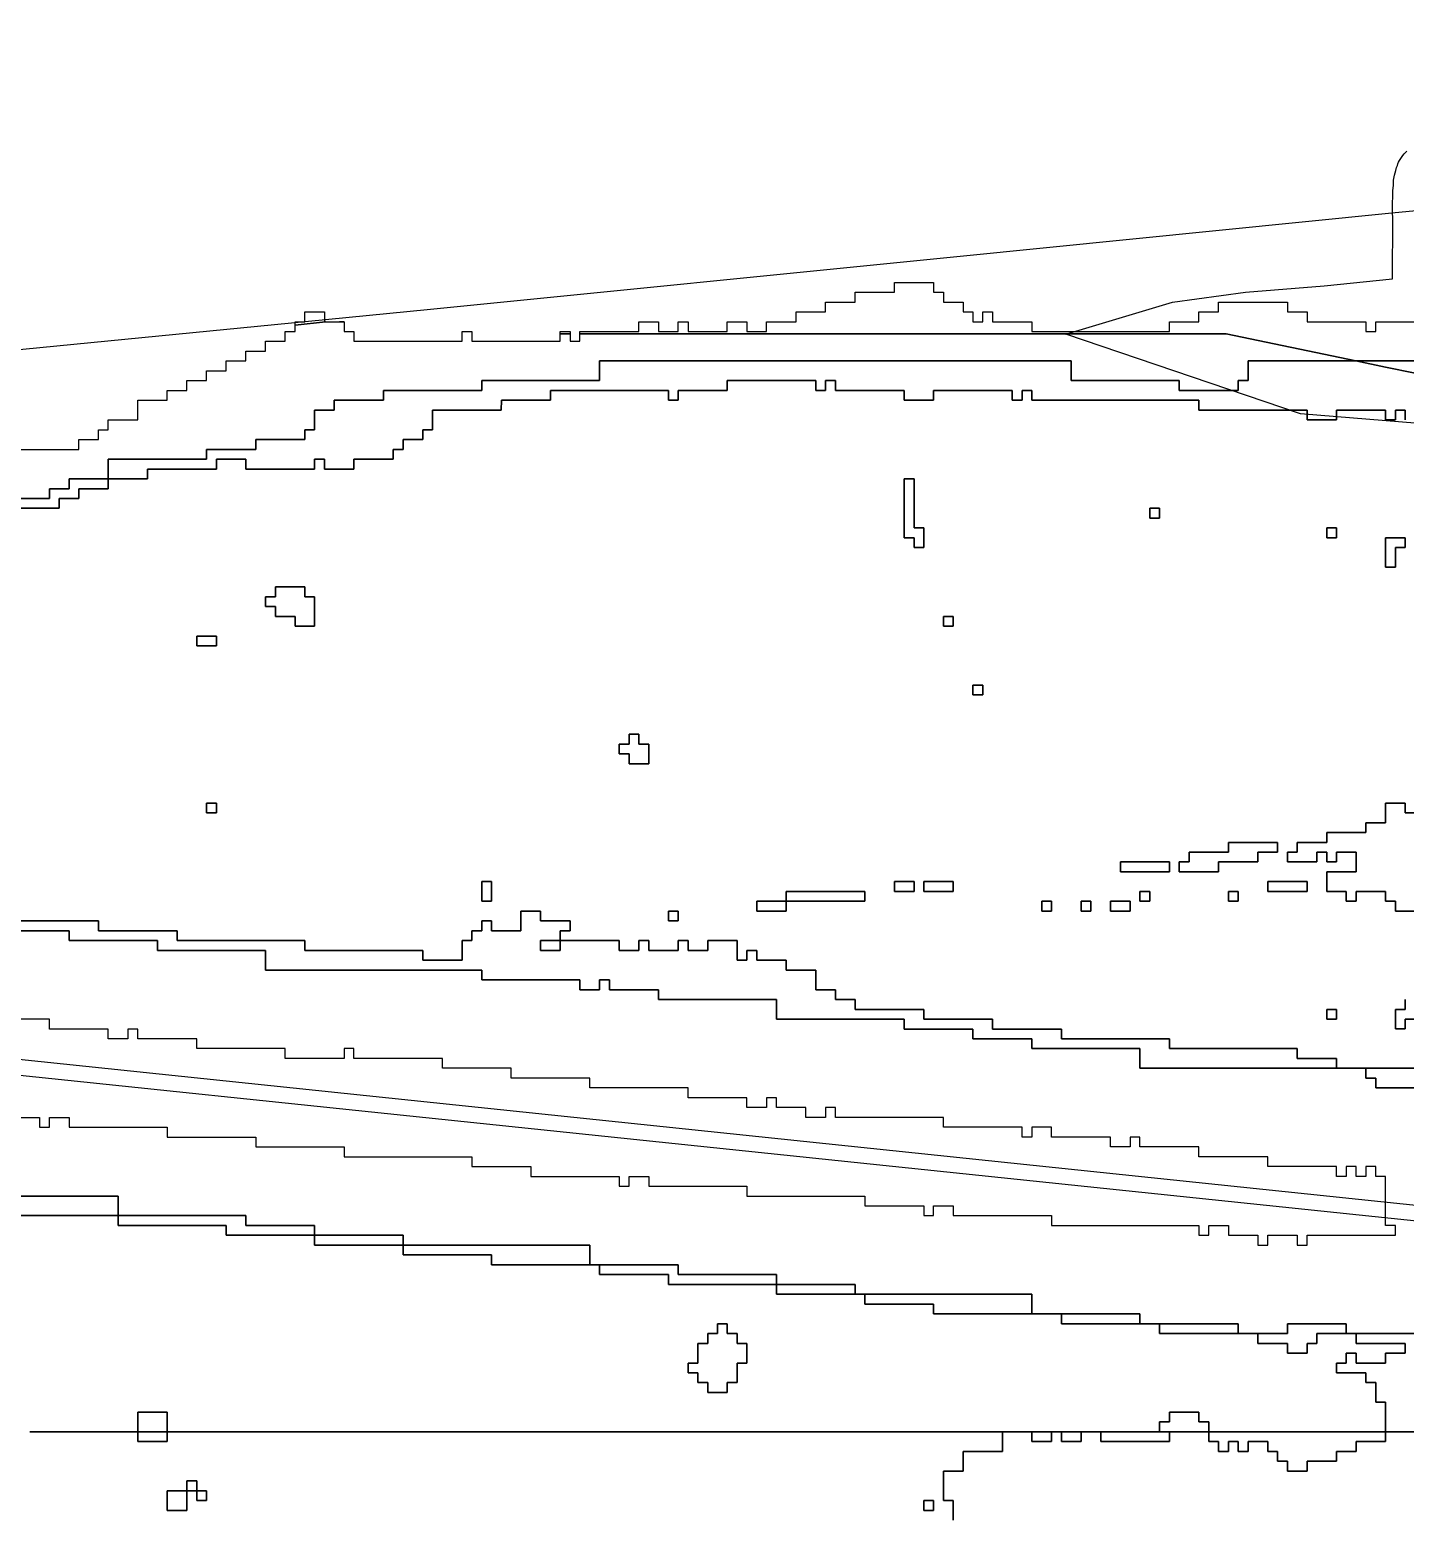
# Model space of a CAD drawing. Header units: metres. Extents: x 553506 to 563855, y 142925 to 150243.
# Drawn here: x 555692 to 555972, y 145983 to 146285.4 of the extents above; entities that cross this region are included whole.
import ezdxf

# ---------------------------------------------------------------- set-up
doc = ezdxf.new("R2010")
doc.units = ezdxf.units.M
for name, color, linetype in [('C-ANCIENT_WOODLAND', 94, 'Continuous'), ('C-FLOOD_ZONE_3', 150, 'Continuous'), ('C-POWER_LINES', 6, 'Continuous'), ('C-RAILWAYS', 250, 'Continuous')]:
    doc.layers.add(name, color=color, linetype=linetype)

msp = doc.modelspace()

# ---------------------------------------------------------------- linework, layer by layer
at = {"layer": 'C-ANCIENT_WOODLAND'}
msp.add_lwpolyline([(555981.39, 146204.74), (555950.6786, 146207.2686), (555902.89, 146223.44), (555924.6, 146230), (555924.6, 146230), (555939.5, 146232), (555955.5, 146233.3), (555969.4, 146234.7), (555969.5, 146247.1), (555969.4, 146248.2), (555969.4, 146250.3), (555969.5, 146251.3), (555969.5, 146252.7), (555969.6, 146253.7), (555969.6, 146254.8), (555969.8, 146255.8), (555970.1, 146256.8), (555970.2, 146257.4), (555970.4, 146257.8), (555970.5, 146258.1), (555970.6, 146258.5), (555970.8, 146258.8), (555971.1, 146259.2), (555971.5, 146259.8), (555971.8, 146260.2), (555972.3, 146260.7)], dxfattribs=at)
at = {"layer": 'C-FLOOD_ZONE_3'}
for points in [[(555974, 146218), (555968, 146218), (555961.9573, 146218), (555935.5099, 146223.5256), (555804, 146223.5257), (555804, 146224), (555812, 146224), (555816, 146224), (555816, 146226), (555820, 146226), (555820, 146224), (555824, 146224), (555824, 146226), (555826, 146226), (555826, 146224), (555834, 146224), (555834, 146226), (555838, 146226), (555838, 146224), (555842, 146224), (555842, 146226), (555842, 146226), (555848, 146226), (555848, 146228), (555854, 146228), (555854, 146230), (555860, 146230), (555860, 146232), (555868, 146232), (555868, 146234), (555876, 146234), (555876, 146232), (555878, 146232), (555878, 146230), (555882, 146230), (555882, 146228), (555884, 146228), (555884, 146226), (555886, 146226), (555886, 146228), (555888, 146228), (555888, 146226), (555896, 146226), (555896, 146224), (555914, 146224), (555918, 146224), (555924, 146224), (555924, 146226), (555928, 146226), (555930, 146226), (555930, 146228), (555934, 146228), (555934, 146230), (555948, 146230), (555948, 146228), (555952, 146228), (555952, 146226), (555960, 146226), (555964, 146226), (555964, 146224), (555966, 146224), (555966, 146226), (555976, 146226)], [(555690, 146200), (555694, 146200), (555696, 146200), (555702, 146200), (555702, 146202), (555704, 146202), (555706, 146202), (555706, 146204), (555708, 146204), (555708, 146206), (555714, 146206), (555714, 146210), (555716, 146210), (555720, 146210), (555720, 146212), (555724, 146212), (555724, 146214), (555728, 146214), (555728, 146216), (555732, 146216), (555732, 146218), (555736, 146218), (555736, 146220), (555740, 146220), (555740, 146222), (555744, 146222), (555744, 146224), (555746, 146224), (555746, 146225.3013), (555752.23, 146226), (555755.0744, 146226), (555756, 146225.9374), (555756, 146224), (555758, 146224), (555758, 146222), (555770, 146222), (555772, 146222), (555780, 146222), (555780, 146224), (555782, 146224), (555782, 146222), (555800, 146222), (555800, 146223.5257), (555802, 146223.5257), (555802, 146222), (555804, 146222), (555804, 146223.5257), (555935.5099, 146223.5256), (555961.9573, 146218), (555940, 146218), (555940, 146214), (555938, 146214), (555938, 146212), (555936, 146212), (555926, 146212), (555926, 146214), (555916, 146214), (555904, 146214), (555904, 146218), (555900, 146218), (555898, 146218), (555896, 146218), (555884, 146218), (555864, 146218), (555826, 146218), (555808, 146218), (555808, 146214), (555806, 146214), (555796, 146214), (555784, 146214), (555784, 146212), (555774, 146212), (555764, 146212), (555764, 146210), (555754, 146210), (555754, 146208), (555750, 146208), (555750, 146204), (555748, 146204), (555748, 146202), (555738, 146202), (555738, 146200), (555728, 146200), (555728, 146198), (555710, 146198), (555708, 146198), (555707.9994, 146194.0006), (555704, 146194), (555700, 146194), (555700, 146192), (555698, 146192), (555696, 146192), (555696, 146190), (555690, 146190)], [(555972.001, 146206.001), (555972.0006, 146208.0006), (555969.9994, 146208.0006), (555969.999, 146206.001), (555968.001, 146206.001), (555968.0006, 146208.0006), (555957.9994, 146208.0006), (555957.999, 146206.001), (555954, 146206.001), (555952.001, 146206.001), (555952.0006, 146208.0006), (555930.001, 146208.001), (555930.0006, 146210.0006), (555896.001, 146210.001), (555896.0006, 146212.0006), (555893.9994, 146212.0006), (555893.999, 146210.001), (555892.001, 146210.001), (555892.0006, 146212.0006), (555882, 146212.001), (555878, 146212.001), (555875.9994, 146212.0006), (555875.999, 146210.001), (555874, 146210.001), (555870.001, 146210.001), (555870.0006, 146212.0006), (555856.001, 146212.001), (555856.0006, 146214.0006), (555853.9994, 146214.0006), (555853.999, 146212.001), (555852.001, 146212.001), (555852.0006, 146214.0006), (555846, 146214.001), (555833.9994, 146214.0006), (555833.999, 146212.001), (555823.9994, 146212.0006), (555823.999, 146210.001), (555822.001, 146210.001), (555822.0006, 146212.0006), (555808, 146212.001), (555806, 146212.001), (555800, 146212.001), (555797.9994, 146212.0006), (555797.999, 146210.001), (555790, 146210.001), (555787.9994, 146210.0006), (555787.999, 146208.001), (555773.9994, 146208.0006), (555773.999, 146204.001), (555771.9994, 146204.0006), (555771.999, 146202.001), (555770, 146202.001), (555767.9994, 146202.0006), (555767.999, 146200.001), (555765.9994, 146200.0006), (555765.999, 146198.001), (555760, 146198.001), (555757.9994, 146198.0006), (555757.999, 146196.001), (555752.001, 146196.001), (555752.0006, 146198.0006), (555749.9994, 146198.0006), (555749.999, 146196.001), (555736.001, 146196.001), (555736.0006, 146198.0006), (555734, 146198.001), (555729.9994, 146198.0006), (555729.999, 146196.001), (555728, 146196.001), (555726, 146196.001), (555718, 146196.001), (555715.9994, 146196.0006), (555715.999, 146194.001), (555710, 146194.001), (555707.9995, 146194.0005), (555708, 146198), (555710, 146198), (555728, 146198), (555728, 146200), (555738, 146200), (555738, 146202), (555748, 146202), (555748, 146204), (555750, 146204), (555750, 146208), (555750, 146208), (555754, 146208), (555754, 146210), (555764, 146210), (555764, 146212), (555774, 146212), (555784, 146212), (555784, 146214), (555796, 146214), (555806, 146214), (555808, 146214), (555808, 146218), (555826, 146218), (555864, 146218), (555884, 146218), (555896, 146218), (555898, 146218), (555900, 146218), (555904, 146218), (555904, 146214), (555916, 146214), (555926, 146214), (555926, 146212), (555936, 146212), (555938, 146212), (555938, 146214), (555940, 146214), (555940, 146218), (555961.9573, 146218), (555968, 146216.7375), (555974, 146215.4839)], [(555690, 146188.001), (555696, 146188.001), (555697.999, 146188.001), (555697.9994, 146190.0006), (555700, 146190.001), (555701.999, 146190.001), (555701.9994, 146192.0006), (555704, 146192.001), (555706, 146192.001), (555707.999, 146192.001), (555707.9997, 146194.0003), (555710, 146194.001), (555715.999, 146194.001), (555715.9994, 146196.0006), (555718, 146196.001), (555726, 146196.001), (555728, 146196.001), (555729.999, 146196.001), (555729.9994, 146198.0006), (555734, 146198.001), (555736.0006, 146198.0006), (555736.001, 146196.001), (555749.999, 146196.001), (555749.9994, 146198.0006), (555752.0006, 146198.0006), (555752.001, 146196.001), (555757.999, 146196.001), (555757.9994, 146198.0006), (555760, 146198.001), (555765.999, 146198.001), (555765.9994, 146200.0006), (555767.999, 146200.001), (555767.9994, 146202.0006), (555770, 146202.001), (555771.999, 146202.001), (555771.9994, 146204.0006), (555773.999, 146204.001), (555773.9994, 146208.0006), (555787.999, 146208.001), (555787.9994, 146210.0006), (555790, 146210.001), (555797.999, 146210.001), (555797.9994, 146212.0006), (555800, 146212.001), (555806, 146212.001), (555808, 146212.001), (555822.0006, 146212.0006), (555822.001, 146210.001), (555823.999, 146210.001), (555823.9994, 146212.0006), (555833.999, 146212.001), (555833.9994, 146214.0006), (555846, 146214.001), (555852.0006, 146214.0006), (555852.001, 146212.001), (555853.999, 146212.001), (555853.9994, 146214.0006), (555856.0006, 146214.0006), (555856.001, 146212.001), (555870.0006, 146212.0006), (555870.001, 146210.001), (555874, 146210.001), (555875.999, 146210.001), (555875.9994, 146212.0006), (555878, 146212.001), (555882, 146212.001), (555892.0006, 146212.0006), (555892.001, 146210.001), (555893.999, 146210.001), (555893.9994, 146212.0006), (555896.0006, 146212.0006), (555896.001, 146210.001), (555930.0006, 146210.0006), (555930.001, 146208.001), (555952.0006, 146208.0006), (555952.001, 146206.001), (555954, 146206.001), (555957.999, 146206.001), (555957.9994, 146208.0006), (555968.0006, 146208.0006), (555968.001, 146206.001), (555969.999, 146206.001), (555969.9994, 146208.0006), (555972.0006, 146208.0006), (555972.001, 146206.001)], [(555976.0006, 146125.9994), (555971.9994, 146125.9994), (555971.999, 146127.999), (555968.001, 146127.999), (555968.001, 146126), (555968.0006, 146123.9994), (555966, 146123.999), (555964.001, 146123.999), (555964.0006, 146121.9994), (555956.001, 146121.999), (555956.0006, 146119.9994), (555950.001, 146119.999), (555950.0006, 146117.9994), (555948.001, 146117.999), (555948.001, 146116.001), (555953.999, 146116.001), (555953.9994, 146118.0006), (555956.0006, 146118.0006), (555956.001, 146116.001), (555957.999, 146116.001), (555957.9994, 146118.0006), (555962.0006, 146118.0006), (555962.001, 146116), (555962.0006, 146113.9994), (555960, 146113.999), (555956.001, 146113.999), (555956.001, 146112), (555956.001, 146110.001), (555958, 146110.001), (555960.0006, 146110.0006), (555960.001, 146108.001), (555961.999, 146108.001), (555961.9994, 146110.0006), (555964, 146110.001), (555968.0006, 146110.0006), (555968.001, 146108.001), (555970.0006, 146108.0006), (555970.001, 146106.001), (555972, 146106.001), (555974, 146106.001)], [(555974, 146106.001), (555972, 146106.001), (555970.001, 146106.001), (555970.0006, 146108.0006), (555968.001, 146108.001), (555968.0006, 146110.0006), (555964, 146110.001), (555961.9994, 146110.0006), (555961.999, 146108.001), (555960.001, 146108.001), (555960.0006, 146110.0006), (555958, 146110.001), (555956.001, 146110.001), (555956.001, 146112), (555956.001, 146113.999), (555960, 146113.999), (555962.0006, 146113.9994), (555962.001, 146116), (555962.0006, 146118.0006), (555957.9994, 146118.0006), (555957.999, 146116.001), (555956.001, 146116.001), (555956.0006, 146118.0006), (555953.9994, 146118.0006), (555953.999, 146116.001), (555948.001, 146116.001), (555948.001, 146117.999), (555950.0006, 146117.9994), (555950.001, 146119.999), (555956.0006, 146119.9994), (555956.001, 146121.999), (555964.0006, 146121.9994), (555964.001, 146123.999), (555966, 146123.999), (555968.0006, 146123.9994), (555968.001, 146126), (555968.001, 146127.999), (555971.999, 146127.999), (555971.9994, 146125.9994), (555976.0006, 146125.9994)], [(555973.999, 146073.999), (555966, 146073.999), (555964, 146073.9995), (555957.999, 146074), (555957.999, 146075.999), (555949.9994, 146075.9994), (555949.999, 146077.999), (555928, 146077.999), (555923.9994, 146077.9994), (555923.999, 146079.999), (555906, 146079.999), (555904, 146079.999), (555901.9994, 146079.9994), (555901.999, 146081.999), (555890, 146081.999), (555887.9994, 146081.9994), (555887.999, 146083.999), (555876, 146083.999), (555873.9994, 146083.9994), (555873.999, 146085.999), (555862, 146085.999), (555859.9994, 146085.9994), (555859.999, 146087.999), (555855.9994, 146087.9994), (555855.999, 146089.999), (555851.9994, 146089.9994), (555851.999, 146092), (555851.999, 146093.999), (555848, 146093.999), (555845.9994, 146093.9994), (555845.999, 146095.999), (555839.9994, 146095.9994), (555839.999, 146097.999), (555838.001, 146097.999), (555838.0006, 146095.9994), (555835.9994, 146095.9994), (555835.999, 146098), (555835.999, 146099.999), (555830.001, 146099.999), (555830.0006, 146097.9994), (555825.9994, 146097.9994), (555825.999, 146099.999), (555824.001, 146099.999), (555824.0006, 146097.9994), (555817.9994, 146097.9994), (555817.999, 146099.999), (555816.001, 146099.999), (555816.0006, 146097.9994), (555811.9994, 146097.9994), (555811.999, 146099.999), (555800, 146100), (555799.9994, 146102.0006), (555801.999, 146102.001), (555801.999, 146103.999), (555798, 146103.999), (555795.9994, 146103.9994), (555795.999, 146105.999), (555792.001, 146105.999), (555792.0006, 146101.9994), (555785.9994, 146101.9994), (555785.999, 146103.999), (555784.001, 146103.999), (555784.0006, 146101.9994), (555782.001, 146101.999), (555782.0006, 146099.9994), (555780.001, 146099.999), (555780.0006, 146095.9994), (555778, 146095.999), (555776, 146095.999), (555771.9994, 146095.9994), (555771.999, 146097.999), (555754, 146097.999), (555752, 146097.999), (555747.9994, 146097.9994), (555747.999, 146099.999), (555726, 146099.999), (555724, 146099.999), (555721.9994, 146099.9994), (555721.999, 146101.999), (555708, 146101.999), (555705.9994, 146101.9994), (555705.999, 146103.999), (555686, 146103.999)], [(555686, 146103.999), (555705.999, 146103.999), (555705.9994, 146101.9994), (555708, 146101.999), (555721.999, 146101.999), (555721.9994, 146099.9994), (555724, 146099.999), (555726, 146099.999), (555747.999, 146099.999), (555747.9994, 146097.9994), (555752, 146097.999), (555754, 146097.999), (555771.999, 146097.999), (555771.9994, 146095.9994), (555776, 146095.999), (555778, 146095.999), (555780.0006, 146095.9994), (555780.001, 146099.999), (555782.0006, 146099.9994), (555782.001, 146101.999), (555784.0006, 146101.9994), (555784.001, 146103.999), (555785.999, 146103.999), (555785.9994, 146101.9994), (555792.0006, 146101.9994), (555792.001, 146105.999), (555795.999, 146105.999), (555795.9994, 146103.9994), (555798, 146103.999), (555801.999, 146103.999), (555801.999, 146102.001), (555799.9994, 146102.0006), (555800, 146100), (555811.999, 146099.999), (555811.9994, 146097.9994), (555816.0006, 146097.9994), (555816.001, 146099.999), (555817.999, 146099.999), (555817.9994, 146097.9994), (555824.0006, 146097.9994), (555824.001, 146099.999), (555825.999, 146099.999), (555825.9994, 146097.9994), (555830.0006, 146097.9994), (555830.001, 146099.999), (555835.999, 146099.999), (555835.999, 146098), (555835.9994, 146095.9994), (555838.0006, 146095.9994), (555838.001, 146097.999), (555839.999, 146097.999), (555839.9994, 146095.9994), (555845.999, 146095.999), (555845.9994, 146093.9994), (555848, 146093.999), (555851.999, 146093.999), (555851.999, 146092), (555851.9994, 146089.9994), (555855.999, 146089.999), (555855.9994, 146087.9994), (555859.999, 146087.999), (555859.9994, 146085.9994), (555862, 146085.999), (555873.999, 146085.999), (555873.9994, 146083.9994), (555876, 146083.999), (555887.999, 146083.999), (555887.9994, 146081.9994), (555890, 146081.999), (555901.999, 146081.999), (555901.9994, 146079.9994), (555904, 146079.999), (555906, 146079.999), (555923.999, 146079.999), (555923.9994, 146077.9994), (555928, 146077.999), (555949.999, 146077.999), (555949.9994, 146075.9994), (555957.999, 146075.999), (555957.999, 146074), (555928, 146074), (555918, 146074), (555918, 146078), (555906, 146078), (555896, 146078), (555896, 146080), (555890, 146080), (555884, 146080), (555884, 146082), (555876, 146082), (555870, 146082), (555870, 146084), (555848, 146084), (555844, 146084), (555844, 146088), (555830, 146088), (555820, 146088), (555820, 146090), (555814, 146090), (555810, 146090), (555810, 146092), (555808, 146092), (555808, 146090), (555804, 146090), (555804, 146092), (555790, 146092), (555784, 146092), (555784, 146094), (555754, 146094), (555740, 146094), (555740, 146098), (555726, 146098), (555718, 146098), (555718, 146100), (555708, 146100), (555700, 146100), (555700, 146102), (555686, 146102)], [(555686, 146102), (555700, 146102), (555700, 146100), (555708, 146100), (555718, 146100), (555718, 146098), (555726, 146098), (555740, 146098), (555740, 146094), (555754, 146094), (555784, 146094), (555784, 146092), (555790, 146092), (555804, 146092), (555804, 146090), (555808, 146090), (555808, 146092), (555810, 146092), (555810, 146090), (555814, 146090), (555820, 146090), (555820, 146088), (555830, 146088), (555844, 146088), (555844, 146084), (555848, 146084), (555870, 146084), (555870, 146082), (555876, 146082), (555884, 146082), (555884, 146080), (555890, 146080), (555896, 146080), (555896, 146078), (555906, 146078), (555918, 146078), (555918, 146074), (555928, 146074), (555957.9994, 146073.9994), (555964, 146073.999), (555964, 146072), (555966, 146072), (555966, 146070), (555974, 146070)], [(555972.001, 146087.999), (555972.0006, 146085.9994), (555970.001, 146085.999), (555970.001, 146082.001), (555971.999, 146082.001), (555971.9994, 146084.0006), (555976.0006, 146084.0006)], [(555976.0006, 146084.0006), (555971.9994, 146084.0006), (555971.999, 146082.001), (555970.001, 146082.001), (555970.001, 146085.999), (555972.0006, 146085.9994), (555972.001, 146087.999)], [(555688, 146064), (555694, 146064), (555694, 146062), (555696, 146062), (555696, 146064), (555700, 146064), (555700, 146062), (555706, 146062), (555710, 146062), (555714, 146062), (555716, 146062), (555718, 146062), (555720, 146062), (555720, 146060), (555732, 146060), (555738, 146060), (555738, 146058), (555750, 146058), (555756, 146058), (555756, 146056), (555776, 146056), (555782, 146056), (555782, 146054), (555788, 146054), (555792, 146054), (555794, 146054), (555794, 146052), (555812, 146052), (555812, 146050), (555814, 146050), (555814, 146052), (555818, 146052), (555818, 146050), (555838, 146050), (555838, 146048), (555856, 146048), (555860, 146048), (555862, 146048), (555862, 146046), (555874, 146046), (555874, 146044), (555876, 146044), (555876, 146046), (555880, 146046), (555880, 146044), (555900, 146044), (555900, 146042), (555918, 146042), (555920, 146042), (555924, 146042), (555928, 146042), (555930, 146042), (555930, 146040), (555932, 146040), (555932, 146042), (555936, 146042), (555936, 146040), (555942, 146040), (555942, 146038), (555944, 146038), (555944, 146040), (555946, 146040), (555950, 146040), (555950, 146038), (555952, 146038), (555952, 146040), (555958, 146040), (555962, 146040), (555966, 146040), (555970, 146040), (555970, 146042), (555968, 146042), (555968, 146052), (555966, 146052), (555966, 146054), (555964, 146054), (555964, 146052), (555962, 146052), (555962, 146054), (555960, 146054), (555960, 146052), (555958, 146052), (555958, 146054), (555956, 146054), (555944, 146054), (555944, 146056), (555936, 146056), (555932, 146056), (555930, 146056), (555930, 146058), (555918, 146058), (555918, 146060), (555916, 146060), (555916, 146058), (555912, 146058), (555912, 146060), (555900, 146060), (555900, 146062), (555896, 146062), (555896, 146060), (555894, 146060), (555894, 146062), (555888, 146062), (555884, 146062), (555882, 146062), (555878, 146062), (555878, 146064), (555862, 146064), (555856, 146064), (555856, 146066), (555854, 146066), (555854, 146064), (555850, 146064), (555850, 146066), (555848, 146066), (555844, 146066), (555844, 146068), (555842, 146068), (555842, 146066), (555838, 146066), (555838, 146068), (555832, 146068), (555830, 146068), (555826, 146068), (555826, 146070), (555812, 146070), (555806, 146070), (555806, 146072), (555794, 146072), (555790, 146072), (555790, 146074), (555776, 146074), (555776, 146076), (555758, 146076), (555758, 146078), (555756, 146078), (555756, 146076), (555754, 146076), (555750, 146076), (555744, 146076), (555744, 146078), (555736, 146078), (555734, 146078), (555732, 146078), (555726, 146078), (555726, 146080), (555720, 146080), (555714, 146080), (555714, 146082), (555712, 146082), (555712, 146080), (555708, 146080), (555708, 146082), (555702, 146082), (555696, 146082), (555696, 146084), (555682, 146084)], [(555974, 146070), (555966, 146070), (555966, 146072), (555964, 146072), (555964, 146073.999), (555966, 146073.999), (555973.999, 146073.999)], [(555674, 146048), (555706, 146048), (555710, 146048), (555710.0005, 146044.0005), (555706, 146044.001), (555696, 146044.001), (555690.001, 146044.001)], [(555974, 146020), (555968, 146020), (555962.0006, 146020.0006), (555960, 146020.001), (555960, 146022), (555948, 146022), (555948, 146020), (555942.0006, 146020.0006), (555938, 146020.001), (555938, 146022), (555930, 146022), (555922.0006, 146022.0006), (555918, 146022.001), (555918, 146024), (555910, 146024), (555902.0006, 146024.0006), (555896, 146024.001), (555896, 146028), (555888, 146028), (555862.0006, 146028.0006), (555860, 146028.001), (555860, 146030), (555858, 146030), (555844.0006, 146030.0006), (555844, 146032), (555838, 146032), (555824, 146032), (555824, 146034), (555818, 146034), (555808.0006, 146034.0006), (555806, 146034.001), (555806, 146038), (555798, 146038), (555768.0006, 146038.0006), (555768, 146040), (555764, 146040), (555750.0006, 146040.0006), (555750, 146042), (555748, 146042), (555736, 146042), (555736, 146044), (555728, 146044), (555710.0006, 146044.0006), (555710, 146048), (555706, 146048), (555674, 146048)], [(555690.001, 146044.001), (555696, 146044.001), (555706, 146044.001), (555710.0003, 146044.0003), (555710.001, 146042.001), (555712, 146042.001), (555728, 146042.001), (555732.0006, 146042.0006), (555732.001, 146040.001), (555738, 146040.001), (555748, 146040.001), (555750.0003, 146040.0003), (555750.001, 146038.001), (555756, 146038.001), (555764, 146038.001), (555768.0003, 146038.0003), (555768.001, 146036.001), (555770, 146036.001), (555786.0006, 146036.0006), (555786.001, 146034.001), (555798, 146034.001), (555806, 146034.0005), (555808.001, 146034), (555808.001, 146032.001), (555810, 146032.001), (555818, 146032.001), (555822.0006, 146032.0006), (555822.001, 146030.001), (555838, 146030.001), (555844.0003, 146030.0003), (555844.001, 146028.001), (555858, 146028.001), (555860, 146028.0005), (555862.001, 146028), (555862.001, 146026.001), (555876.0006, 146026.0006), (555876.001, 146024.001), (555888, 146024.001), (555896, 146024.0005), (555902.001, 146024), (555902.001, 146022.001), (555910, 146022.001), (555918, 146022.0005), (555922.001, 146022), (555922.001, 146020.001), (555930, 146020.001), (555938, 146020.0005), (555942.001, 146020), (555942.001, 146018.001), (555948.0006, 146018.0006), (555948.001, 146016.001), (555951.999, 146016.001), (555951.9994, 146018.0006), (555953.999, 146018.001), (555953.9994, 146020.0006), (555960, 146020.0005), (555962.001, 146020), (555962.001, 146018.001), (555968, 146018.001), (555972.0006, 146018.0006), (555972.0006, 146015.9994), (555968.001, 146015.999), (555968.0006, 146013.9994), (555961.9994, 146013.9994), (555961.999, 146015.999), (555960.001, 146015.999), (555960.0006, 146013.9994), (555958.001, 146013.999), (555958.001, 146012.001), (555964.0006, 146012.0006), (555964.001, 146010.001), (555966.0006, 146010.0006), (555966.001, 146006.001), (555968.0006, 146006.0006), (555968.001, 146000), (555931.999, 146000), (555931.999, 146001.999), (555929.9994, 146001.9994), (555929.999, 146003.999), (555924.001, 146003.999), (555924.0006, 146001.9994), (555922.001, 146001.999), (555922.001, 146000.0008), (555840.001, 146000), (555837.999, 146000), (555804, 146000), (555800.001, 146000), (555797.999, 146000), (555722, 146000), (555719.999, 146000), (555719.999, 146003.999), (555714.001, 146003.999), (555714.001, 146000), (555698.001, 146000), (555696, 146000), (555694.001, 146000), (555691.999, 146000)], [(556000, 146000), (555968.001, 146000), (555968.0006, 146006.0006), (555966.001, 146006.001), (555966.0006, 146010.0006), (555964.001, 146010.001), (555964.0006, 146012.0006), (555958.001, 146012.001), (555958.001, 146013.999), (555960.0006, 146013.9994), (555960.001, 146015.999), (555961.999, 146015.999), (555961.9994, 146013.9994), (555968.0006, 146013.9994), (555968.001, 146015.999), (555972.0006, 146015.9994), (555972.0006, 146018.0006), (555968, 146018.001), (555962.001, 146018.001), (555962.001, 146020), (555968, 146020), (555974, 146020)], [(555691.999, 146000), (555694.001, 146000), (555696, 146000), (555698.001, 146000), (555714.001, 146000), (555714.001, 145998.001), (555719.999, 145998.001), (555719.999, 146000), (555722, 146000), (555797.999, 146000), (555800.001, 146000), (555804, 146000), (555837.999, 146000), (555840.001, 146000), (555890.001, 145999.9995), (555890.0006, 145995.9994), (555882.001, 145995.999), (555882.0006, 145991.9994), (555878.001, 145991.999), (555878.001, 145986.001), (555880.0006, 145986.0006), (555880.0006, 145981.9994)], [(555880.0006, 145981.9994), (555880.0006, 145986.0006), (555878.001, 145986.001), (555878.001, 145991.999), (555882.0006, 145991.9994), (555882.001, 145995.999), (555890.0006, 145995.9994), (555890.001, 145999.999), (555895.999, 145999.999), (555895.9994, 145997.9994), (555900.0006, 145997.9994), (555900.001, 145999.999), (555901.999, 145999.999), (555901.9994, 145997.9994), (555906.0006, 145997.9994), (555906.001, 145999.999), (555909.999, 145999.999), (555909.9994, 145997.9994), (555924.0006, 145997.9994), (555924.001, 146000), (555931.999, 146000), (555931.9994, 145997.9994), (555933.999, 145997.999), (555933.9994, 145995.9994), (555936.0006, 145995.9994), (555936.001, 145997.999), (555937.999, 145997.999), (555937.9994, 145995.9994), (555940.0006, 145995.9994), (555940.001, 145997.999), (555943.999, 145997.999), (555943.9994, 145995.9994), (555945.999, 145995.999), (555945.9994, 145993.9994), (555947.999, 145993.999), (555947.9994, 145991.9994), (555952.0006, 145991.9994), (555952.001, 145993.999), (555956, 145993.999), (555958.0006, 145993.9994), (555958.001, 145995.999), (555962.0006, 145995.9994), (555962.001, 145997.999), (555966, 145997.999), (555968.0006, 145997.9994), (555968.001, 146000), (556000, 146000)]]:
    msp.add_lwpolyline(points, dxfattribs=at)
for points in [[(555748, 146226), (555748, 146228), (555752, 146228), (555752, 146226), (555752.23, 146226), (555746, 146225.3013), (555746, 146226), (555748, 146226)], [(555756, 146226), (555756, 146225.9374), (555755.0744, 146226), (555756, 146226)], [(555800, 146223.5257), (555800, 146224), (555802, 146224), (555802, 146223.5257), (555800, 146223.5257)], [(555968, 146216.7375), (555961.9573, 146218), (555968, 146218), (555974, 146218), (555978, 146218), (555978, 146214.6482), (555974, 146215.4839), (555968, 146216.7375)], [(555706, 146192.001), (555704, 146192.001), (555701.9994, 146192.0006), (555701.999, 146190.001), (555700, 146190.001), (555697.9994, 146190.0006), (555697.999, 146188.001), (555696, 146188.001), (555690, 146188.001), (555687.9995, 146188.0005), (555688, 146190), (555690, 146190), (555696, 146190), (555696, 146192), (555698, 146192), (555700, 146192), (555700, 146194), (555704, 146194), (555707.9995, 146194.0005), (555707.999, 146192.001), (555706, 146192.001)], [(555870.001, 146193.999), (555870.001, 146182.001), (555872.0006, 146182.0006), (555872.001, 146180.001), (555873.999, 146180.001), (555873.999, 146183.999), (555871.9994, 146183.9994), (555871.999, 146193.999), (555870.001, 146193.999)], [(555873.999, 146180.001), (555872.001, 146180.001), (555872.0006, 146182.0006), (555870.001, 146182.001), (555870.001, 146193.999), (555871.999, 146193.999), (555871.9994, 146183.9994), (555873.999, 146183.999), (555873.999, 146180.001)], [(555921.999, 146186.001), (555921.999, 146187.999), (555920.001, 146187.999), (555920.001, 146186.001), (555921.999, 146186.001)], [(555920.001, 146187.999), (555921.999, 146187.999), (555921.999, 146186.001), (555920.001, 146186.001), (555920.001, 146187.999)], [(555957.999, 146182.001), (555957.999, 146183.999), (555956.001, 146183.999), (555956.001, 146182.001), (555957.999, 146182.001)], [(555956.001, 146183.999), (555957.999, 146183.999), (555957.999, 146182.001), (555956.001, 146182.001), (555956.001, 146183.999)], [(555971.999, 146181.999), (555968.001, 146181.999), (555968.001, 146178), (555968.001, 146176.001), (555969.999, 146176.001), (555969.999, 146178), (555969.9994, 146180.0006), (555971.999, 146180.001), (555971.999, 146181.999)], [(555968.001, 146178), (555968.001, 146181.999), (555971.999, 146181.999), (555971.999, 146180.001), (555969.9994, 146180.0006), (555969.999, 146178), (555969.999, 146176.001), (555968.001, 146176.001), (555968.001, 146178)], [(555744, 146166.001), (555746.0006, 146166.0006), (555746.001, 146164.001), (555749.999, 146164.001), (555749.999, 146169.999), (555747.9994, 146169.9994), (555747.999, 146171.999), (555742.001, 146171.999), (555742.0006, 146169.9994), (555740.001, 146169.999), (555740.001, 146168.001), (555742.0006, 146168.0006), (555742.001, 146166.001), (555744, 146166.001)], [(555740.001, 146169.999), (555742.0006, 146169.9994), (555742.001, 146171.999), (555747.999, 146171.999), (555747.9994, 146169.9994), (555749.999, 146169.999), (555749.999, 146164.001), (555746.001, 146164.001), (555746.0006, 146166.0006), (555744, 146166.001), (555742.001, 146166.001), (555742.0006, 146168.0006), (555740.001, 146168.001), (555740.001, 146169.999)], [(555878.001, 146164.001), (555879.999, 146164.001), (555879.999, 146165.999), (555878.001, 146165.999), (555878.001, 146164.001)], [(555878.001, 146165.999), (555879.999, 146165.999), (555879.999, 146164.001), (555878.001, 146164.001), (555878.001, 146165.999)], [(555729.999, 146160.001), (555729.999, 146161.999), (555726.001, 146161.999), (555726.001, 146160.001), (555729.999, 146160.001)], [(555726.001, 146161.999), (555729.999, 146161.999), (555729.999, 146160.001), (555726.001, 146160.001), (555726.001, 146161.999)], [(555885.999, 146150.001), (555885.999, 146151.999), (555884.001, 146151.999), (555884.001, 146150.001), (555885.999, 146150.001)], [(555884.001, 146151.999), (555885.999, 146151.999), (555885.999, 146150.001), (555884.001, 146150.001), (555884.001, 146151.999)], [(555814.001, 146141.999), (555814.0006, 146139.9994), (555812.001, 146139.999), (555812.001, 146138.001), (555814.0006, 146138.0006), (555814.001, 146136.001), (555817.999, 146136.001), (555817.999, 146139.999), (555815.9994, 146139.9994), (555815.999, 146141.999), (555814.001, 146141.999)], [(555817.999, 146136.001), (555814.001, 146136.001), (555814.0006, 146138.0006), (555812.001, 146138.001), (555812.001, 146139.999), (555814.0006, 146139.9994), (555814.001, 146141.999), (555815.999, 146141.999), (555815.9994, 146139.9994), (555817.999, 146139.999), (555817.999, 146136.001)], [(555729.999, 146126.001), (555729.999, 146127.999), (555728.001, 146127.999), (555728.001, 146126.001), (555729.999, 146126.001)], [(555728.001, 146126.001), (555728.001, 146127.999), (555729.999, 146127.999), (555729.999, 146126.001), (555728.001, 146126.001)], [(555928.001, 146117.999), (555928.0006, 146115.9994), (555926.001, 146115.999), (555926.001, 146114.001), (555932, 146114.001), (555933.999, 146114.001), (555933.9994, 146116.0006), (555936, 146116.001), (555941.999, 146116.001), (555941.9994, 146118.0006), (555944, 146118.001), (555945.999, 146118.001), (555945.999, 146119.999), (555936.001, 146119.999), (555936.0006, 146117.9994), (555932, 146117.999), (555928.001, 146117.999)], [(555945.999, 146119.999), (555945.999, 146118.001), (555944, 146118.001), (555941.9994, 146118.0006), (555941.999, 146116.001), (555936, 146116.001), (555933.9994, 146116.0006), (555933.999, 146114.001), (555932, 146114.001), (555926.001, 146114.001), (555926.001, 146115.999), (555928.0006, 146115.9994), (555928.001, 146117.999), (555932, 146117.999), (555936.0006, 146117.9994), (555936.001, 146119.999), (555945.999, 146119.999)], [(555923.999, 146114.001), (555923.999, 146115.999), (555914.001, 146115.999), (555914.001, 146114.001), (555923.999, 146114.001)], [(555914.001, 146115.999), (555923.999, 146115.999), (555923.999, 146114.001), (555914.001, 146114.001), (555914.001, 146115.999)], [(555784.001, 146110), (555784.001, 146108.001), (555785.999, 146108.001), (555785.999, 146111.999), (555784.001, 146111.999), (555784.001, 146110)], [(555784.001, 146111.999), (555785.999, 146111.999), (555785.999, 146108.001), (555784.001, 146108.001), (555784.001, 146110), (555784.001, 146111.999)], [(555868.001, 146111.999), (555868.001, 146110.001), (555871.999, 146110.001), (555871.999, 146111.999), (555868.001, 146111.999)], [(555871.999, 146111.999), (555871.999, 146110.001), (555868.001, 146110.001), (555868.001, 146111.999), (555871.999, 146111.999)], [(555879.999, 146110.001), (555879.999, 146111.999), (555874.001, 146111.999), (555874.001, 146110.001), (555879.999, 146110.001)], [(555874.001, 146111.999), (555879.999, 146111.999), (555879.999, 146110.001), (555874.001, 146110.001), (555874.001, 146111.999)], [(555951.999, 146110.001), (555951.999, 146111.999), (555944.001, 146111.999), (555944.001, 146110.001), (555951.999, 146110.001)], [(555944.001, 146110.001), (555944.001, 146111.999), (555951.999, 146111.999), (555951.999, 146110.001), (555944.001, 146110.001)], [(555844, 146107.999), (555840.001, 146107.999), (555840.001, 146106.001), (555845.999, 146106.001), (555846, 146108), (555844, 146107.999)], [(555845.999, 146106.001), (555840.001, 146106.001), (555840.001, 146107.999), (555844, 146107.999), (555846, 146108), (555845.999, 146106.001)], [(555861.999, 146108.001), (555861.999, 146109.999), (555846.001, 146109.999), (555846, 146108), (555850, 146108.001), (555852, 146108.001), (555861.999, 146108.001)], [(555861.999, 146108.001), (555852, 146108.001), (555850, 146108.001), (555846, 146108), (555846.001, 146109.999), (555861.999, 146109.999), (555861.999, 146108.001)], [(555898.001, 146107.999), (555898.001, 146106.001), (555899.999, 146106.001), (555899.999, 146107.999), (555898.001, 146107.999)], [(555898.001, 146107.999), (555899.999, 146107.999), (555899.999, 146106.001), (555898.001, 146106.001), (555898.001, 146107.999)], [(555907.999, 146106.001), (555907.999, 146107.999), (555906.001, 146107.999), (555906.001, 146106.001), (555907.999, 146106.001)], [(555906.001, 146107.999), (555907.999, 146107.999), (555907.999, 146106.001), (555906.001, 146106.001), (555906.001, 146107.999)], [(555914, 146107.999), (555912.001, 146107.999), (555912.001, 146106.001), (555915.999, 146106.001), (555915.999, 146107.999), (555914, 146107.999)], [(555912.001, 146106.001), (555912.001, 146107.999), (555914, 146107.999), (555915.999, 146107.999), (555915.999, 146106.001), (555912.001, 146106.001)], [(555919.999, 146108.001), (555919.999, 146109.999), (555918.001, 146109.999), (555918.001, 146108.001), (555919.999, 146108.001)], [(555918.001, 146109.999), (555919.999, 146109.999), (555919.999, 146108.001), (555918.001, 146108.001), (555918.001, 146109.999)], [(555937.999, 146108.001), (555937.999, 146109.999), (555936.001, 146109.999), (555936.001, 146108.001), (555937.999, 146108.001)], [(555937.999, 146108.001), (555936.001, 146108.001), (555936.001, 146109.999), (555937.999, 146109.999), (555937.999, 146108.001)], [(555823.999, 146104.001), (555823.999, 146105.999), (555822.001, 146105.999), (555822.001, 146104.001), (555823.999, 146104.001)], [(555822.001, 146105.999), (555823.999, 146105.999), (555823.999, 146104.001), (555822.001, 146104.001), (555822.001, 146105.999)], [(555800, 146100), (555800.0006, 146097.9994), (555795.9994, 146097.9994), (555795.9994, 146100.0006), (555800, 146100)], [(555795.9994, 146100.0006), (555795.9994, 146097.9994), (555800.0006, 146097.9994), (555800, 146100), (555795.9994, 146100.0006)], [(555956.001, 146084.001), (555957.999, 146084.001), (555957.999, 146085.999), (555956.001, 146085.999), (555956.001, 146084.001)], [(555956.001, 146085.999), (555957.999, 146085.999), (555957.999, 146084.001), (555956.001, 146084.001), (555956.001, 146085.999)], [(555712, 146042.001), (555710.001, 146042.001), (555710.0005, 146044.0005), (555728, 146044), (555736, 146044), (555736, 146042), (555748, 146042), (555750, 146042), (555750.0005, 146040.0005), (555748, 146040.001), (555738, 146040.001), (555732.001, 146040.001), (555732.0006, 146042.0006), (555728, 146042.001), (555712, 146042.001)], [(555764, 146038.001), (555756, 146038.001), (555750.001, 146038.001), (555750.0005, 146040.0005), (555764, 146040), (555768, 146040), (555768.0005, 146038.0005), (555764, 146038.001)], [(555768.001, 146036.001), (555768.0005, 146038.0005), (555798, 146038), (555806, 146038), (555806, 146034.001), (555798, 146034.001), (555786.001, 146034.001), (555786.0006, 146036.0006), (555770, 146036.001), (555768.001, 146036.001)], [(555810, 146032.001), (555808.001, 146032.001), (555808.001, 146034), (555818, 146034), (555824, 146034), (555824, 146032), (555838, 146032), (555844, 146032), (555844.0005, 146030.0005), (555838, 146030.001), (555822.001, 146030.001), (555822.0006, 146032.0006), (555818, 146032.001), (555810, 146032.001)], [(555860, 146028.001), (555858, 146028.001), (555844.001, 146028.001), (555844.0005, 146030.0005), (555858, 146030), (555860, 146030), (555860, 146028.001)], [(555862.001, 146028), (555888, 146028), (555896, 146028), (555896, 146024.001), (555888, 146024.001), (555876.001, 146024.001), (555876.0006, 146026.0006), (555862.001, 146026.001), (555862.001, 146028)], [(555918, 146022.001), (555910, 146022.001), (555902.001, 146022.001), (555902.001, 146024), (555910, 146024), (555918, 146024), (555918, 146022.001)], [(555833.999, 146008.001), (555833.9994, 146010.0006), (555835.999, 146010.001), (555835.9994, 146014.0006), (555837.999, 146014.001), (555837.999, 146017.999), (555835.9994, 146017.9994), (555835.999, 146019.999), (555833.9994, 146019.9994), (555833.999, 146021.999), (555832.001, 146021.999), (555832.0006, 146019.9994), (555830.001, 146019.999), (555830.0006, 146017.9994), (555828.001, 146017.999), (555828.0006, 146013.9994), (555826.001, 146013.999), (555826.001, 146012.001), (555828.0006, 146012.0006), (555828.001, 146010.001), (555830.0006, 146010.0006), (555830.001, 146008.001), (555833.999, 146008.001)], [(555828.0006, 146012.0006), (555826.001, 146012.001), (555826.001, 146013.999), (555828.0006, 146013.9994), (555828.001, 146017.999), (555830.0006, 146017.9994), (555830.001, 146019.999), (555832.0006, 146019.9994), (555832.001, 146021.999), (555833.999, 146021.999), (555833.9994, 146019.9994), (555835.999, 146019.999), (555835.9994, 146017.9994), (555837.999, 146017.999), (555837.999, 146014.001), (555835.9994, 146014.0006), (555835.999, 146010.001), (555833.9994, 146010.0006), (555833.999, 146008.001), (555830.001, 146008.001), (555830.0006, 146010.0006), (555828.001, 146010.001), (555828.0006, 146012.0006)], [(555922.001, 146020.001), (555922.001, 146022), (555930, 146022), (555938, 146022), (555938, 146020.001), (555930, 146020.001), (555922.001, 146020.001)], [(555948.0006, 146018.0006), (555942.001, 146018.001), (555942.001, 146020), (555948, 146020), (555948, 146022), (555960, 146022), (555960, 146020.001), (555953.9994, 146020.0006), (555953.999, 146018.001), (555951.9994, 146018.0006), (555951.999, 146016.001), (555948.001, 146016.001), (555948.0006, 146018.0006)], [(555714.001, 146003.999), (555719.999, 146003.999), (555719.999, 146000), (555714.001, 146000), (555714.001, 146003.999)], [(555929.999, 146003.999), (555929.9994, 146001.9994), (555931.999, 146001.999), (555931.999, 146000), (555924.0006, 146000.0006), (555922.001, 146000.001), (555922.001, 146001.999), (555924.0006, 146001.9994), (555924.001, 146003.999), (555929.999, 146003.999)], [(555714.001, 146000), (555719.999, 146000), (555719.999, 145998.001), (555714.001, 145998.001), (555714.001, 146000)], [(555900.001, 145999.9992), (555900.0006, 145997.9994), (555895.9994, 145997.9994), (555895.999, 145999.9993), (555900.001, 145999.9992)], [(555906.001, 145999.9991), (555906.0006, 145997.9994), (555901.9994, 145997.9994), (555901.999, 145999.9991), (555906.001, 145999.9991)], [(555924.001, 146000), (555924.0006, 145997.9994), (555909.9994, 145997.9994), (555909.999, 145999.9992), (555924.001, 146000)], [(555945.9994, 145993.9994), (555945.999, 145995.999), (555943.9994, 145995.9994), (555943.999, 145997.999), (555940.001, 145997.999), (555940.0006, 145995.9994), (555937.9994, 145995.9994), (555937.999, 145997.999), (555936.001, 145997.999), (555936.0006, 145995.9994), (555933.9994, 145995.9994), (555933.999, 145997.999), (555931.9994, 145997.9994), (555931.999, 146000), (555968.001, 146000), (555968.0006, 145997.9994), (555966, 145997.999), (555962.001, 145997.999), (555962.0006, 145995.9994), (555958.001, 145995.999), (555958.0006, 145993.9994), (555956, 145993.999), (555952.001, 145993.999), (555952.0006, 145991.9994), (555947.9994, 145991.9994), (555947.999, 145993.999), (555945.9994, 145993.9994)], [(555725.999, 145989.999), (555726, 145988), (555724, 145988), (555724.001, 145989.999), (555725.999, 145989.999)], [(555724, 145988), (555726, 145988), (555725.999, 145989.999), (555724.001, 145989.999), (555724, 145988)], [(555724, 145988), (555723.999, 145984.001), (555720.001, 145984.001), (555720.001, 145987.999), (555724, 145988)], [(555720.001, 145987.999), (555720.001, 145984.001), (555723.999, 145984.001), (555724, 145988), (555720.001, 145987.999)], [(555726, 145988), (555727.999, 145987.999), (555727.999, 145986.001), (555726.001, 145986.001), (555726, 145988)], [(555726.001, 145986.001), (555727.999, 145986.001), (555727.999, 145987.999), (555726, 145988), (555726.001, 145986.001)], [(555874.001, 145984.001), (555874.001, 145985.999), (555875.999, 145985.999), (555875.999, 145984.001), (555874.001, 145984.001)], [(555875.999, 145985.999), (555874.001, 145985.999), (555874.001, 145984.001), (555875.999, 145984.001), (555875.999, 145985.999)]]:
    msp.add_lwpolyline(points, close=True, dxfattribs=at)
at = {"layer": 'C-POWER_LINES'}
msp.add_lwpolyline([(555191.4453, 146169.9793), (555312.0553, 146182.2818), (555373.9064, 146188.6367), (555459.2327, 146196.871), (555539.2596, 146205.2803), (555670.4447, 146218.4233), (555752.2166, 146226.4659), (555773.5802, 146228.5603), (555880.7321, 146239.2997), (555969.2764, 146248.1521), (556026.8868, 146253.6517), (556099.4328, 146267.2627), (556178.7089, 146281.9251), (556307.7261, 146307.6396), (556365.4839, 146319.7584), (556461.2876, 146378.3781), (556548.4042, 146347.242), (556620.7572, 146359.085), (556709.269, 146372.3678), (556828.6518, 146336.2551), (556948.8878, 146299.9707), (557078.7867, 146323.0606), (557164.7509, 146339.156), (557264.3664, 146441.3579)], dxfattribs=at)
at = {"layer": 'C-RAILWAYS'}
for points in [[(553775.0397, 146274.3592), (554523.9415, 146197.5204), (554537.4381, 146196.1233), (554666.4276, 146182.7979), (555980.6598, 146045.4508)], [(555980.1973, 146042.2537), (554607.8812, 146185.3655), (554588.6379, 146187.402), (554536.4159, 146192.9095), (554523.0174, 146194.2985), (553773.885, 146271.132)]]:
    msp.add_lwpolyline(points, dxfattribs=at)

doc.saveas('drawing.dxf')
